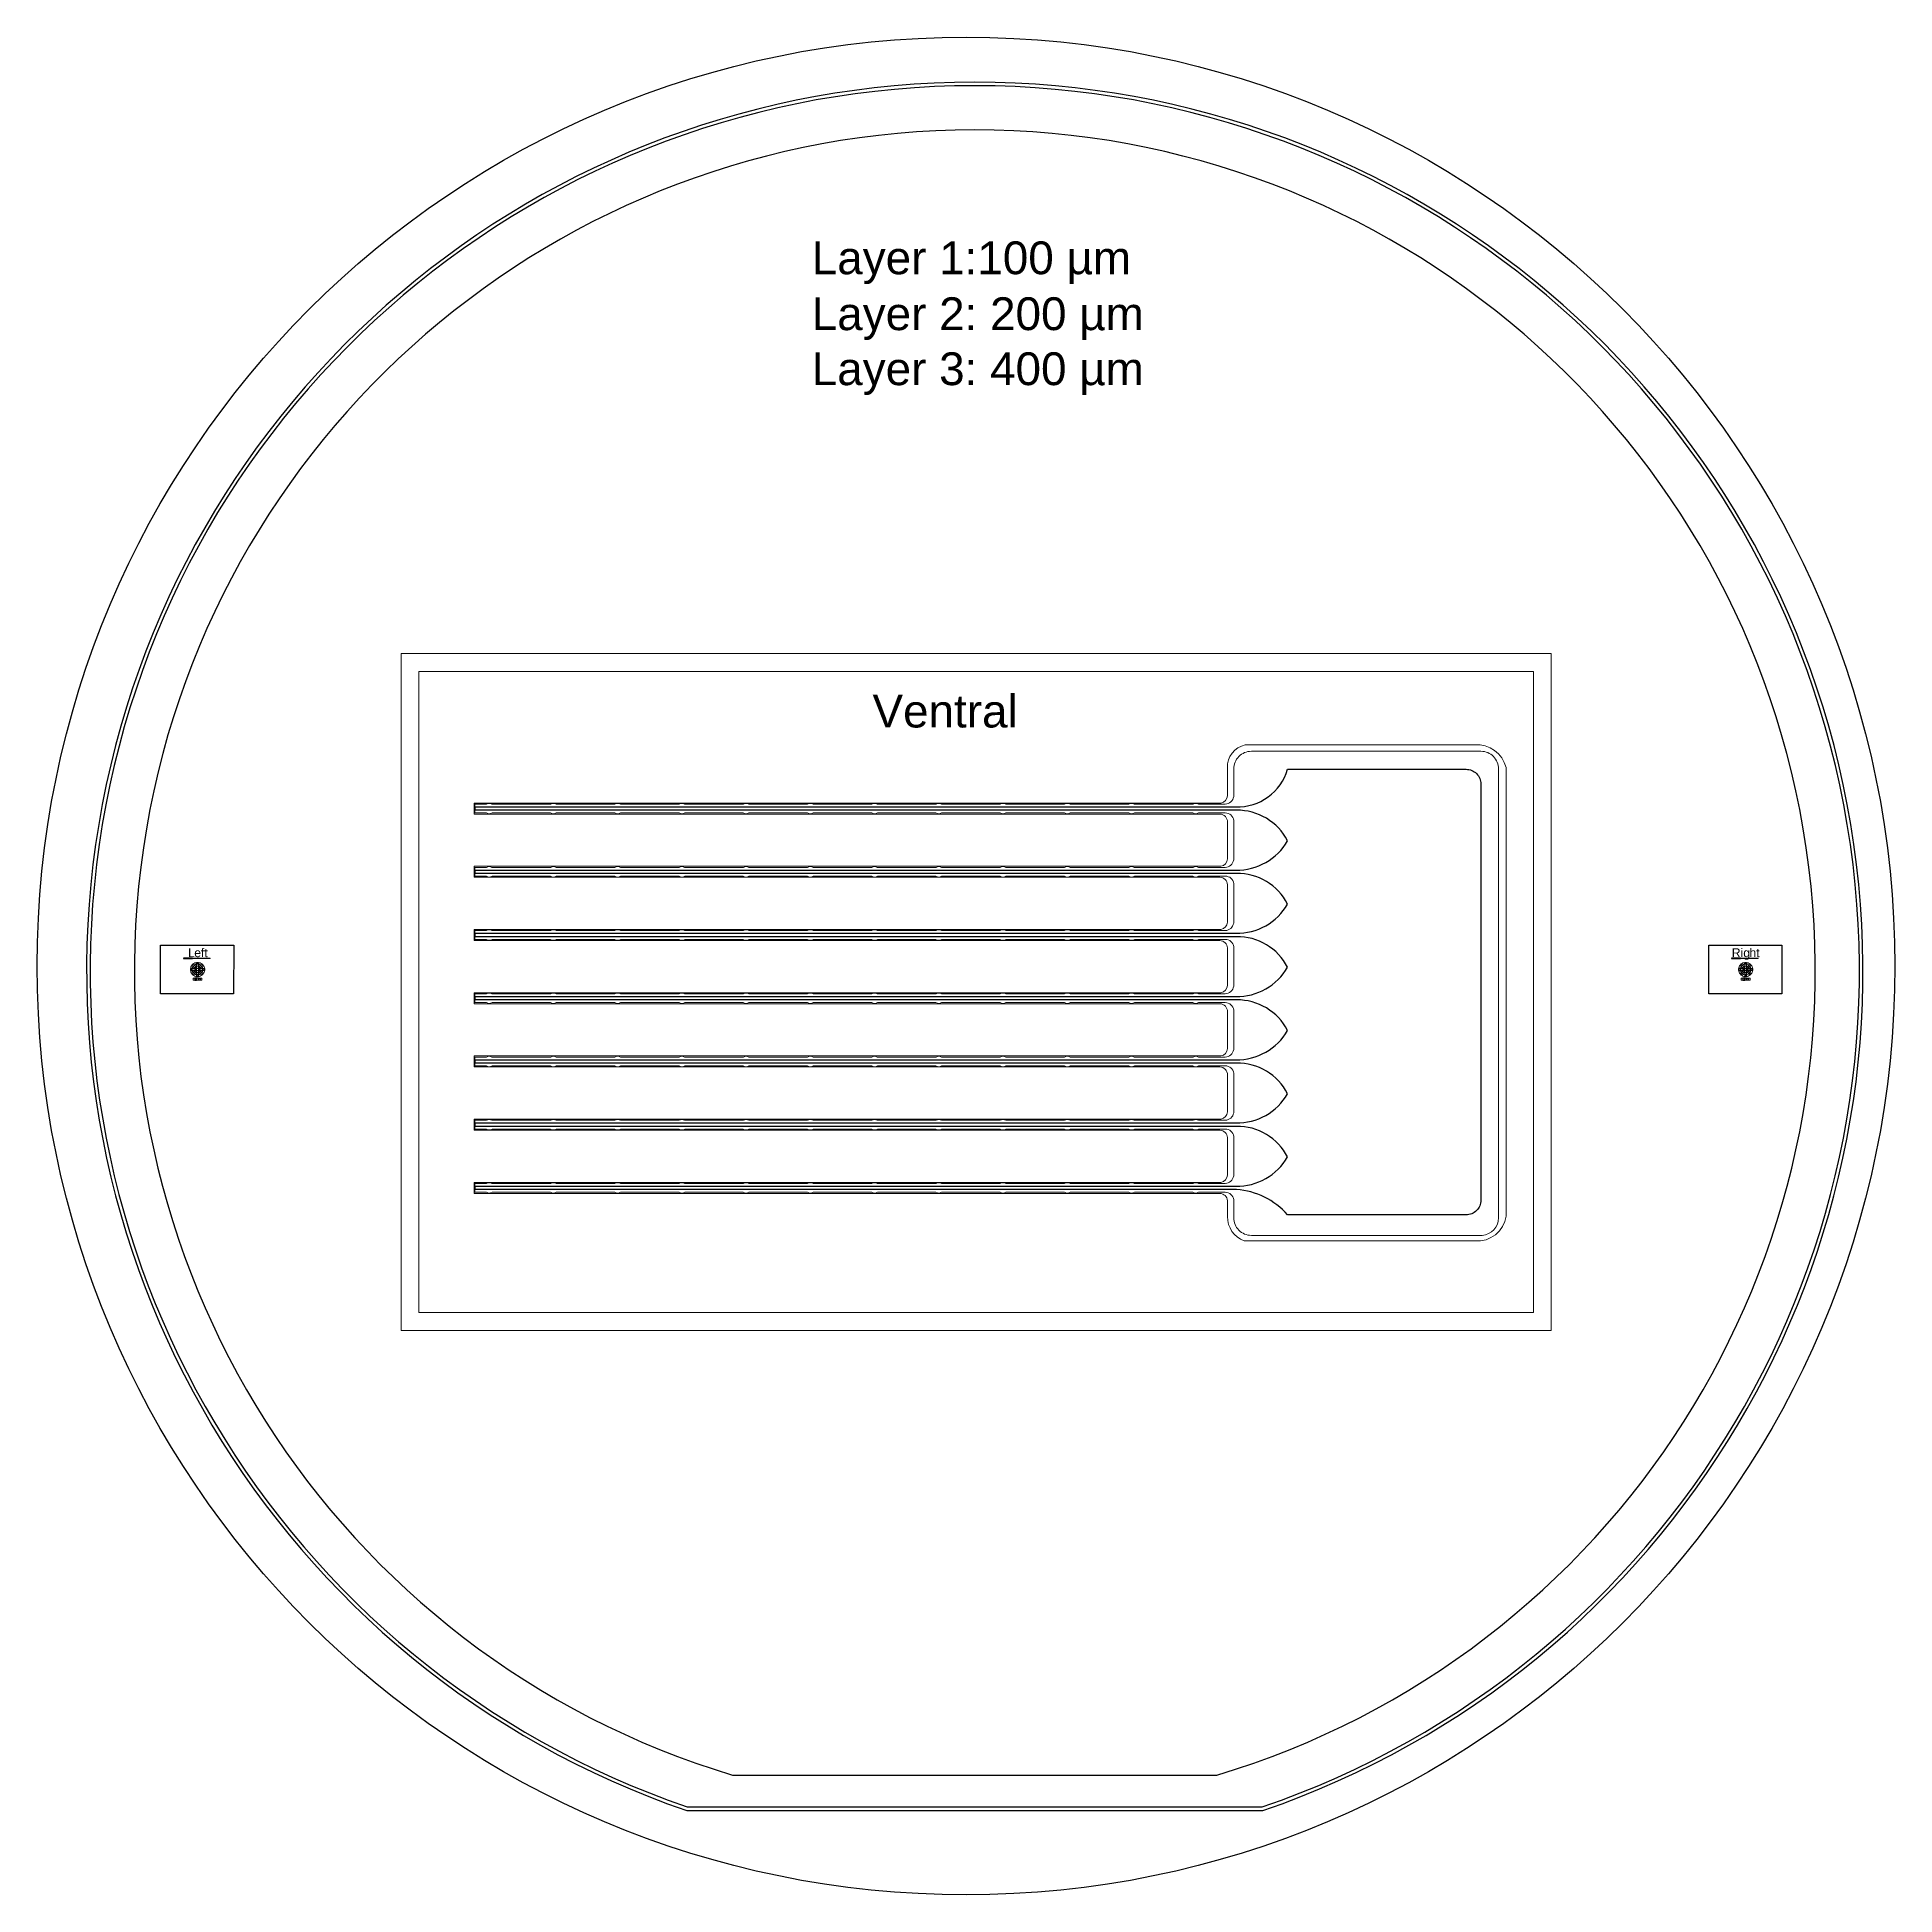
# Model space of a CAD drawing. Header units: inches. Extents: x -52997 to 52003, y -52254 to 52746.
import ezdxf

# ---------------------------------------------------------------- set-up
doc = ezdxf.new("R2010")
doc.units = ezdxf.units.IN
doc.header["$MEASUREMENT"] = 0
doc.layers.add('1', color=1, linetype='Continuous')
doc.layers.add('2', color=140, linetype='Continuous', lineweight=0)
doc.layers.add('3', color=90, linetype='Continuous', lineweight=0)
doc.styles.get("Standard").update_dxf_attribs({"font": 'Arial.ttf'})

msp = doc.modelspace()

# ---------------------------------------------------------------- linework, layer by layer
at = {"layer": '1'}
for points in [[(-16283, -47486), (0, -47486), (16283, -47486, 5.9991074)], [(-16250, -47286), (0, -47286), (16250, -47286, 5.9868124)], [(-13686, -45486), (0, -45486), (13686, -45486, 6.7943215)], [(17681, -3399, 0.2835946), (14788, -1671), (-28244, -1671), (-28244, -1480), (14756, -1480, 0.2722103), (17681, 175, 0.2835946), (14788, 1902), (-28244, 1902), (-28244, 2093), (14756, 2093, 0.2722103), (17681, 3748, 0.2835946), (14788, 5476), (-28244, 5476), (-28244, 5667), (14756, 5667, 0.2722103), (17681, 7322, 0.2835946), (14788, 9050), (-28244, 9050), (-28244, 9241), (14756, 9241, 0.3430785), (17681, 11364), (27768, 11364, -0.4142136), (28606, 10526), (28606, -12986, -0.4142291), (27768, -13824), (17681, -13823, 0.2006286), (14788, -12392), (-28244, -12392), (-28244, -12201), (14756, -12201, 0.2722103), (17681, -10546, 0.2835946), (14788, -8818), (-28244, -8818), (-28244, -8627), (14756, -8627, 0.2722103), (17681, -6972, 0.2835946), (14788, -5245), (-28244, -5245), (-28244, -5054), (14756, -5054, 0.2722103)]]:
    msp.add_lwpolyline(points, format="xyb", close=True, dxfattribs=at)
for points in [[(-46017, 1425), (-41888, 1425), (-41891, -1324), (-46017, -1324)], [(41483, 1425), (45612, 1425), (45609, -1324), (41483, -1324)], [(-44222, 686), (-44272, 686), (-44722, 686), (-44722, 666), (-44222, 666)], [(-44228, 97), (-44329, 97), (-44329, -3), (-44228, -3)], [(-44106, 292), (-44178, 363), (-44248, 293), (-44177, 221)], [(-43982, 343), (-43982, 444), (-43882, 444), (-43882, 343)], [(-43759, 292), (-43687, 363), (-43616, 293), (-43688, 221)], [(-43637, 97), (-43536, 97), (-43536, -3), (-43637, -3)], [(43278, 686), (43228, 686), (42778, 686), (42778, 666), (43278, 666)], [(43272, 97), (43171, 97), (43171, -3), (43272, -3)], [(43394, 292), (43322, 363), (43252, 293), (43323, 221)], [(43518, 343), (43518, 444), (43618, 444), (43618, 343)], [(43741, 292), (43813, 363), (43884, 293), (43812, 221)], [(43863, 97), (43964, 97), (43964, -3), (43863, -3)], [(-44177, -126), (-44248, -198), (-44178, -269), (-44106, -197)], [(-43982, -248), (-43982, -350), (-43882, -350), (-43882, -248)], [(-43759, -197), (-43687, -269), (-43616, -198), (-43688, -126)], [(43323, -126), (43252, -198), (43322, -269), (43394, -197)], [(43518, -248), (43518, -350), (43618, -350), (43618, -248)], [(43741, -197), (43813, -269), (43884, -198), (43812, -126)]]:
    msp.add_lwpolyline(points, close=True, dxfattribs=at)
at = {"layer": '1', "linetype": 'Continuous'}
for points in [[(-43982, -146), (-43982, -73), (-44034, -125, -0.1270167), (-44105, -54), (-44053, -3), (-43982, -3), (-43982, 97), (-44053, 97), (-44105, 149, -0.1270167), (-44034, 220), (-43982, 168), (-43982, 241, -0.1270167), (-43882, 241), (-43882, 168), (-43831, 220, -0.1270167), (-43760, 149), (-43812, 97), (-43882, 97), (-43882, -3), (-43812, -3), (-43760, -54, -0.1270167), (-43831, -125), (-43882, -73), (-43882, -146)], [(43518, -146), (43518, -73), (43466, -125, -0.1270167), (43395, -54), (43447, -3), (43518, -3), (43518, 97), (43447, 97), (43395, 149, -0.1270167), (43466, 220), (43518, 168), (43518, 241, -0.1270167), (43618, 241), (43618, 168), (43669, 220, -0.1270167), (43740, 149), (43688, 97), (43618, 97), (43618, -3), (43688, -3), (43740, -54, -0.1270167), (43669, -125), (43618, -73), (43618, -146)]]:
    msp.add_lwpolyline(points, format="xyb", close=True, dxfattribs=at)
for points in [[(-44082, -450), (-44082, -550), (-43982, -550), (-43982, -450)], [(-43782, -450), (-43782, -550), (-43882, -550), (-43882, -450)], [(43418, -450), (43418, -550), (43518, -550), (43518, -450)], [(43718, -450), (43718, -550), (43618, -550), (43618, -450)]]:
    msp.add_lwpolyline(points, close=True, dxfattribs=at)
at = {"layer": '1'}
msp.add_circle((-497, 246), 52500, dxfattribs=at)
at = {"layer": '2'}
for points in [[(-16283, -47486), (0, -47486), (16283, -47486, 5.9991074)], [(-16250, -47286), (0, -47286), (16250, -47286, 5.9868124)], [(-13686, -45486), (0, -45486), (13686, -45486, 6.7943215)]]:
    msp.add_lwpolyline(points, format="xyb", close=True, dxfattribs=at)
for points in [[(32577, 17900), (32577, -20347), (-32423, -20347), (-32423, 17900)], [(31577, 16900), (31577, -19347), (-31423, -19347), (-31423, 16900)], [(-46017, 1425), (-41888, 1425), (-41891, -1324), (-46017, -1324)], [(41483, 1425), (45612, 1425), (45609, -1324), (41483, -1324)], [(-43722, 686), (-43722, 666), (-44222, 666), (-44222, 686), (-43772, 686)], [(43778, 686), (43778, 666), (43278, 666), (43278, 686), (43728, 686)]]:
    msp.add_lwpolyline(points, close=True, dxfattribs=at)
for points in [[(-5504, -12546), (-2194, -12546, 0.2952153), (-1873, -12546), (1436, -12546, 0.2952153), (1757, -12546), (5067, -12546, 0.2952153), (5388, -12546), (8697, -12546, 0.2952153), (9018, -12546), (12328, -12546, 0.2952153), (12649, -12546), (14153, -12546, -0.3964481), (14632, -12964), (14632, -13979, 0.4142136), (15632, -14979), (28678, -14979, 0.3933979), (29608, -13979), (29608, 11380, 0.4142136), (28608, 12380), (15632, 12380, 0.4142136), (14632, 11380), (14632, 9819, -0.3595899), (14153, 9395), (12643, 9395, 0.2823792), (12334, 9395), (9012, 9395, 0.2823792), (8703, 9395), (5382, 9395, 0.2823792), (5073, 9395), (1751, 9395, 0.2823792), (1442, 9395), (-1879, 9395, 0.2823792), (-2188, 9395), (-5510, 9395, 0.2823792)], [(-5510, 9395, 0.2823792), (-5819, 9395), (-9140, 9395, 0.2823792), (-9450, 9395), (-12771, 9395, 0.2823792), (-13080, 9395), (-16402, 9395, 0.2823792), (-16711, 9395), (-20032, 9395, 0.2823792), (-20341, 9395), (-23663, 9395, 0.2823792), (-23972, 9395), (-27293, 9395, 0.2823792), (-27602, 9395), (-28266, 9395), (-28266, 8895), (-27608, 8895, 0.2952153), (-27287, 8895), (-23978, 8895, 0.2952153), (-23657, 8895), (-20347, 8895, 0.2952153), (-20026, 8895), (-16717, 8895, 0.2952153), (-16396, 8895), (-13086, 8895, 0.2952153), (-12765, 8895), (-9455, 8895, 0.2952153), (-9134, 8895), (-5825, 8895, 0.2952153)], [(-5825, 8895, 0.2952153), (-5504, 8895)], [(-5504, 8895), (-2194, 8895, 0.2952153), (-1873, 8895), (1436, 8895, 0.2952153), (1757, 8895), (5067, 8895, 0.2952153), (5388, 8895), (8697, 8895, 0.2952153), (9018, 8895), (12328, 8895, 0.2952153), (12649, 8895), (14153, 8895, -0.3964481), (14632, 8477), (14632, 6245, -0.3595899), (14153, 5822), (12643, 5822, 0.2823792), (12334, 5822), (9012, 5822, 0.2823792), (8703, 5822), (5382, 5822, 0.2823792), (5073, 5822), (1751, 5822, 0.2823792), (1442, 5822), (-1879, 5822, 0.2823792), (-2188, 5822), (-5510, 5822, 0.2823792), (-5819, 5822)], [(-5819, 5822), (-9140, 5822, 0.2823792), (-9450, 5822), (-12771, 5822, 0.2823792), (-13080, 5822), (-16402, 5822, 0.2823792), (-16711, 5822), (-20032, 5822, 0.2823792), (-20341, 5822), (-23663, 5822, 0.2823792), (-23972, 5822), (-27293, 5822, 0.2823792), (-27602, 5822), (-28266, 5822), (-28266, 5322), (-27608, 5322, 0.2952153), (-27287, 5322), (-23978, 5322, 0.2952153), (-23657, 5322), (-20347, 5322, 0.2952153), (-20026, 5322), (-16717, 5322, 0.2952153), (-16396, 5322), (-13086, 5322, 0.2952153), (-12765, 5322), (-9455, 5322, 0.2952153), (-9134, 5322), (-5825, 5322, 0.2952153)], [(-5825, 5322, 0.2952153), (-5504, 5322)], [(-5504, 5322), (-2194, 5322, 0.2952153), (-1873, 5322), (1436, 5322, 0.2952153), (1757, 5322), (5067, 5322, 0.2952153), (5388, 5322), (8697, 5322, 0.2952153), (9018, 5322), (12328, 5322, 0.2952153), (12649, 5322), (14153, 5322, -0.3964481), (14632, 4904), (14632, 2671, -0.3595899), (14153, 2248), (12643, 2248, 0.2823792), (12334, 2248), (9012, 2248, 0.2823792), (8703, 2248), (5382, 2248, 0.2823792), (5073, 2248), (1751, 2248, 0.2823792), (1442, 2248), (-1879, 2248, 0.2823792), (-2188, 2248), (-5510, 2248, 0.2823792), (-5819, 2248)], [(-5819, 2248), (-9140, 2248, 0.2823792), (-9450, 2248), (-12771, 2248, 0.2823792), (-13080, 2248), (-16402, 2248, 0.2823792), (-16711, 2248), (-20032, 2248, 0.2823792), (-20341, 2248), (-23663, 2248, 0.2823792), (-23972, 2248), (-27293, 2248, 0.2823792), (-27602, 2248), (-28266, 2248), (-28266, 1748), (-27608, 1748, 0.2952153), (-27287, 1748), (-23978, 1748, 0.2952153), (-23657, 1748), (-20347, 1748, 0.2952153), (-20026, 1748), (-16717, 1748, 0.2952153), (-16396, 1748), (-13086, 1748, 0.2952153), (-12765, 1748), (-9455, 1748, 0.2952153), (-9134, 1748), (-5825, 1748, 0.2952153)], [(-5825, 1748, 0.2952153), (-5504, 1748)], [(-5504, 1748), (-2194, 1748, 0.2952153), (-1873, 1748), (1436, 1748, 0.2952153), (1757, 1748), (5067, 1748, 0.2952153), (5388, 1748), (8697, 1748, 0.2952153), (9018, 1748), (12328, 1748, 0.2952153), (12649, 1748), (14153, 1748, -0.3964481), (14632, 1330), (14632, -902, -0.3595899), (14153, -1326), (12643, -1326, 0.2823792), (12334, -1326), (9012, -1326, 0.2823792), (8703, -1326), (5382, -1326, 0.2823792), (5073, -1326), (1751, -1326, 0.2823792), (1442, -1326), (-1879, -1326, 0.2823792), (-2188, -1326), (-5510, -1326, 0.2823792)], [(-5510, -1326, 0.2823792), (-5819, -1326), (-9140, -1326, 0.2823792), (-9450, -1326), (-12771, -1326, 0.2823792), (-13080, -1326), (-16402, -1326, 0.2823792), (-16711, -1326), (-20032, -1326, 0.2823792), (-20341, -1326), (-23663, -1326, 0.2823792), (-23972, -1326), (-27293, -1326, 0.2823792), (-27602, -1326), (-28266, -1326), (-28266, -1826), (-27608, -1826, 0.2952153), (-27287, -1826), (-23978, -1826, 0.2952153), (-23657, -1826), (-20347, -1826, 0.2952153), (-20026, -1826), (-16717, -1826, 0.2952153), (-16396, -1826), (-13086, -1826, 0.2952153), (-12765, -1826), (-9455, -1826, 0.2952153), (-9134, -1826), (-5825, -1826, 0.2952153)], [(-5825, -1826, 0.2952153), (-5504, -1826)], [(-5504, -1826), (-2194, -1826, 0.2952153), (-1873, -1826), (1436, -1826, 0.2952153), (1757, -1826), (5067, -1826, 0.2952153), (5388, -1826), (8697, -1826, 0.2952153), (9018, -1826), (12328, -1826, 0.2952153), (12649, -1826), (14153, -1826, -0.3964481), (14632, -2244), (14632, -4476, -0.3595899), (14153, -4899), (12643, -4899, 0.2823792), (12334, -4899), (9012, -4899, 0.2823792), (8703, -4899), (5382, -4899, 0.2823792), (5073, -4899), (1751, -4899, 0.2823792), (1442, -4899), (-1879, -4899, 0.2823792), (-2188, -4899), (-5510, -4899, 0.2823792), (-5819, -4899)], [(-5819, -4899), (-9140, -4899, 0.2823792), (-9450, -4899), (-12771, -4899, 0.2823792), (-13080, -4899), (-16402, -4899, 0.2823792), (-16711, -4899), (-20032, -4899, 0.2823792), (-20341, -4899), (-23663, -4899, 0.2823792), (-23972, -4899), (-27293, -4899, 0.2823792), (-27602, -4899), (-28266, -4899), (-28266, -5399), (-27608, -5399, 0.2952153), (-27287, -5399), (-23978, -5399, 0.2952153), (-23657, -5399), (-20347, -5399, 0.2952153), (-20026, -5399), (-16717, -5399, 0.2952153), (-16396, -5399), (-13086, -5399, 0.2952153), (-12765, -5399), (-9455, -5399, 0.2952153), (-9134, -5399), (-5825, -5399, 0.2952153)], [(-5825, -5399, 0.2952153), (-5504, -5399)], [(-5504, -5399), (-2194, -5399, 0.2952153), (-1873, -5399), (1436, -5399, 0.2952153), (1757, -5399), (5067, -5399, 0.2952153), (5388, -5399), (8697, -5399, 0.2952153), (9018, -5399), (12328, -5399, 0.2952153), (12649, -5399), (14153, -5399, -0.3964481), (14632, -5817), (14632, -8049, -0.3595899), (14153, -8473), (12643, -8473, 0.2823792), (12334, -8473), (9012, -8473, 0.2823792), (8703, -8473), (5382, -8473, 0.2823792), (5073, -8473), (1751, -8473, 0.2823792), (1442, -8473), (-1879, -8473, 0.2823792), (-2188, -8473), (-5510, -8473, 0.2823792)], [(-5510, -8473, 0.2823792), (-5819, -8473), (-9140, -8473, 0.2823792), (-9450, -8473), (-12771, -8473, 0.2823792), (-13080, -8473), (-16402, -8473, 0.2823792), (-16711, -8473), (-20032, -8473, 0.2823792), (-20341, -8473), (-23663, -8473, 0.2823792), (-23972, -8473), (-27293, -8473, 0.2823792), (-27602, -8473), (-28266, -8473), (-28266, -8973), (-27608, -8973, 0.2952153), (-27287, -8973), (-23978, -8973, 0.2952153), (-23657, -8973), (-20347, -8973, 0.2952153), (-20026, -8973), (-16717, -8973, 0.2952153), (-16396, -8973), (-13086, -8973, 0.2952153), (-12765, -8973), (-9455, -8973, 0.2952153), (-9134, -8973), (-5825, -8973, 0.2952153)], [(-5825, -8973, 0.2952153), (-5504, -8973)], [(-5504, -8973), (-2194, -8973, 0.2952153), (-1873, -8973), (1436, -8973, 0.2952153), (1757, -8973), (5067, -8973, 0.2952153), (5388, -8973), (8697, -8973, 0.2952153), (9018, -8973), (12328, -8973, 0.2952153), (12649, -8973), (14153, -8973, -0.3964481), (14632, -9391), (14632, -11623, -0.3595899), (14153, -12046), (12643, -12046, 0.2823792), (12334, -12046), (9012, -12046, 0.2823792), (8703, -12046), (5382, -12046, 0.2823792), (5073, -12046), (1751, -12046, 0.2823792), (1442, -12046), (-1879, -12046, 0.2823792), (-2188, -12046), (-5510, -12046, 0.2823792), (-5819, -12046)], [(-5819, -12046), (-9140, -12046, 0.2823792), (-9450, -12046), (-12771, -12046, 0.2823792), (-13080, -12046), (-16402, -12046, 0.2823792), (-16711, -12046), (-20032, -12046, 0.2823792), (-20341, -12046), (-23663, -12046, 0.2823792), (-23972, -12046), (-27293, -12046, 0.2823792), (-27602, -12046), (-28266, -12046), (-28266, -12546), (-27608, -12546, 0.2952153), (-27287, -12546), (-23978, -12546, 0.2952153), (-23657, -12546), (-20347, -12546, 0.2952153), (-20026, -12546), (-16717, -12546, 0.2952153), (-16396, -12546), (-13086, -12546, 0.2952153), (-12765, -12546), (-9455, -12546, 0.2952153), (-9134, -12546), (-5825, -12546, 0.2952153)], [(-5825, -12546, 0.2952153), (-5504, -12546)]]:
    msp.add_lwpolyline(points, format="xyb", dxfattribs=at)
at = {"layer": '2', "linetype": 'Continuous'}
for points in [[(-44228, 97, -0.1131041), (-44177, 221), (-44105, 149, 0.070124), (-44126, 97)], [(-44106, 292), (-44034, 220, -0.070124), (-43982, 241), (-43982, 343, 0.1131041)], [(-44053, 97), (-43982, 97), (-43982, 168), (-44034, 220, 0.1270167), (-44105, 149)], [(-43882, 241), (-43882, 343, -0.1131041), (-43759, 292), (-43831, 220, 0.070124)], [(-43882, 168), (-43882, 97), (-43812, 97), (-43760, 149, 0.1270167), (-43831, 220)], [(-43760, 149), (-43688, 221, -0.1131041), (-43637, 97), (-43739, 97, 0.070124)], [(43272, 97, -0.1131041), (43323, 221), (43395, 149, 0.070124), (43374, 97)], [(43394, 292), (43466, 220, -0.070124), (43518, 241), (43518, 343, 0.1131041)], [(43447, 97), (43518, 97), (43518, 168), (43466, 220, 0.1270167), (43395, 149)], [(43618, 241), (43618, 343, -0.1131041), (43741, 292), (43669, 220, 0.070124)], [(43618, 168), (43618, 97), (43688, 97), (43740, 149, 0.1270167), (43669, 220)], [(43740, 149), (43812, 221, -0.1131041), (43863, 97), (43761, 97, 0.070124)], [(-44177, -126, -0.1131041), (-44228, -3), (-44126, -3, 0.070124), (-44105, -54)], [(-44106, -197), (-44034, -125, 0.070124), (-43982, -146), (-43982, -248, -0.1131041)], [(-43982, -73), (-44034, -125, -0.1270167), (-44105, -54), (-44053, -3), (-43982, -3)], [(-43812, -3), (-43882, -3), (-43882, -73), (-43831, -125, 0.1270167), (-43760, -54)], [(-43882, -248), (-43882, -146, 0.070124), (-43831, -125), (-43759, -197, -0.1131041)], [(-43688, -126), (-43760, -54, 0.070124), (-43739, -3), (-43637, -3, -0.1131041)], [(43323, -126, -0.1131041), (43272, -3), (43374, -3, 0.070124), (43395, -54)], [(43394, -197), (43466, -125, 0.070124), (43518, -146), (43518, -248, -0.1131041)], [(43518, -73), (43466, -125, -0.1270167), (43395, -54), (43447, -3), (43518, -3)], [(43688, -3), (43618, -3), (43618, -73), (43669, -125, 0.1270167), (43740, -54)], [(43618, -248), (43618, -146, 0.070124), (43669, -125), (43741, -197, -0.1131041)], [(43812, -126), (43740, -54, 0.070124), (43761, -3), (43863, -3, -0.1131041)]]:
    msp.add_lwpolyline(points, format="xyb", close=True, dxfattribs=at)
for points in [[(-43982, -3), (-43882, -3), (-43882, 97), (-43982, 97)], [(43518, -3), (43618, -3), (43618, 97), (43518, 97)], [(-43982, -450), (-43882, -450), (-43882, -550), (-43982, -550)], [(43518, -450), (43618, -450), (43618, -550), (43518, -550)]]:
    msp.add_lwpolyline(points, close=True, dxfattribs=at)
at = {"layer": '2'}
msp.add_circle((-497, 246), 52500, dxfattribs=at)
at = {"layer": '3'}
for points in [[(-16283, -47486), (0, -47486), (16283, -47486, 5.9991074)], [(-16283, -47486), (0, -47486), (16283, -47486, 5.9991074)], [(-16250, -47286), (0, -47286), (16250, -47286, 5.9868124)], [(-16250, -47286), (0, -47286), (16250, -47286, 5.9868124)], [(-13686, -45486), (0, -45486), (13686, -45486, 6.7943215)], [(-13686, -45486), (0, -45486), (13686, -45486, 6.7943215)], [(14281, -13026, 0.3989321), (13847, -12608), (-28299, -12608), (-28299, -11986), (13912, -11986, 0.3531459), (14281, -11568), (14281, -9453, 0.3989321), (13847, -9034), (-28299, -9034), (-28299, -8412), (13912, -8412, 0.3531459), (14281, -7995), (14281, -5918, 0.4247241), (13847, -5461), (-28299, -5461), (-28299, -4839), (13912, -4839, 0.3531459), (14281, -4421), (14281, -2344, 0.4247241), (13847, -1887), (-28299, -1887), (-28299, -1265), (13912, -1265, 0.3531459), (14281, -848), (14281, 1268, 0.3989321), (13847, 1686), (-28299, 1686), (-28299, 2309), (13912, 2309, 0.3531459), (14281, 2726), (14281, 4842, 0.3989321), (13847, 5260), (-28299, 5260), (-28299, 5882), (13912, 5882, 0.3531459), (14281, 6300), (14281, 8377, 0.4247241), (13847, 8834), (-28299, 8834), (-28299, 9456), (13912, 9456, 0.3531459), (14281, 9873), (14281, 11444, -0.3698326), (15286, 12744), (28261, 12744, -0.3629812), (30030, 11469), (30030, -13891, -0.3991795), (28271, -15292), (15224, -15292, -0.3134304), (14281, -13915)]]:
    msp.add_lwpolyline(points, format="xyb", close=True, dxfattribs=at)
for points in [[(-46017, 1425), (-41888, 1425), (-41891, -1324), (-46017, -1324)], [(41483, 1425), (45612, 1425), (45609, -1324), (41483, -1324)], [(-44126, -3), (-44126, 97), (-44053, 97), (-44053, -3)], [(-43982, 343), (-43982, -248), (-43882, -248), (-43882, 343)], [(-43812, -3), (-43812, 97), (-43739, 97), (-43739, -3)], [(-43722, 666), (-43222, 666), (-43222, 686), (-43722, 686)], [(43374, -3), (43374, 97), (43447, 97), (43447, -3)], [(43518, 343), (43518, -248), (43618, -248), (43618, 343)], [(43688, -3), (43688, 97), (43761, 97), (43761, -3)], [(43778, 666), (44278, 666), (44278, 686), (43778, 686)]]:
    msp.add_lwpolyline(points, close=True, dxfattribs=at)
at = {"layer": '3', "linetype": 'Continuous'}
for points in [[(-44248, 293), (-44177, 221, 0.1131041), (-44228, 97), (-44329, 97, -0.1344878)], [(-43982, 444), (-43982, 343, 0.1131041), (-44106, 292), (-44178, 363, -0.1344878)], [(-43687, 363), (-43759, 292, 0.1131041), (-43882, 343), (-43882, 444, -0.1344878)], [(-43536, 97), (-43637, 97, 0.1131041), (-43688, 221), (-43616, 293, -0.1344878)], [(43252, 293), (43323, 221, 0.1131041), (43272, 97), (43171, 97, -0.1344878)], [(43518, 444), (43518, 343, 0.1131041), (43394, 292), (43322, 363, -0.1344878)], [(43813, 363), (43741, 292, 0.1131041), (43618, 343), (43618, 444, -0.1344878)], [(43964, 97), (43863, 97, 0.1131041), (43812, 221), (43884, 293, -0.1344878)], [(-44329, -3), (-44228, -3, 0.1131041), (-44177, -126), (-44248, -198, -0.1344878)], [(-44178, -269), (-44106, -197, 0.1131041), (-43982, -248), (-43982, -350, -0.1344878)], [(-43882, -350), (-43882, -248, 0.1131041), (-43759, -197), (-43687, -269, -0.1344878)], [(-43616, -198), (-43688, -126, 0.1131041), (-43637, -3), (-43536, -3, -0.1344878)], [(43171, -3), (43272, -3, 0.1131041), (43323, -126), (43252, -198, -0.1344878)], [(43322, -269), (43394, -197, 0.1131041), (43518, -248), (43518, -350, -0.1344878)], [(43618, -350), (43618, -248, 0.1131041), (43741, -197), (43813, -269, -0.1344878)], [(43884, -198), (43812, -126, 0.1131041), (43863, -3), (43964, -3, -0.1344878)]]:
    msp.add_lwpolyline(points, format="xyb", close=True, dxfattribs=at)
for points in [[(-44182, -450), (-44182, -550), (-44082, -550), (-44082, -450)], [(-43682, -450), (-43682, -550), (-43782, -550), (-43782, -450)], [(43318, -450), (43318, -550), (43418, -550), (43418, -450)], [(43818, -450), (43818, -550), (43718, -550), (43718, -450)]]:
    msp.add_lwpolyline(points, close=True, dxfattribs=at)
at = {"layer": '3'}
msp.add_circle((-497, 246), 52500, dxfattribs=at)
msp.add_circle((-497, 246), 52500, dxfattribs=at)

# ---------------------------------------------------------------- texts
at = {"layer": '1'}
msp.add_text('Layer 3: 400 µm', height=1854.01, dxfattribs=at).set_placement((-9214, 33077))
at = {"layer": '1', "char_height": 500, "attachment_point": 1}
for s, insert in [('L', (-44470, 1246)), ('R', (42780, 1246))]:
    msp.add_mtext_dynamic_manual_height_columns(s, width=961.43, gutter_width=1, heights=[0], dxfattribs=dict(at, insert=insert))
at = {"layer": '2'}
msp.add_text('Layer 2: 200 µm', height=1854.01, dxfattribs=at).set_placement((-9214, 36187))
at = {"layer": '2', "char_height": 500, "attachment_point": 1}
for s, insert in [('e', (-44120, 1246)), ('ig', (43280, 1246))]:
    msp.add_mtext_dynamic_manual_height_columns(s, width=961.43, gutter_width=1, heights=[0], dxfattribs=dict(at, insert=insert))
at = {"layer": '3'}
for s, height, p in [('Layer 1:100 µm', 1854.01, (-9214, 39346)), ('Ventral', 1854, (-5781, 13727))]:
    msp.add_text(s, height=height, dxfattribs=at).set_placement(p)
at = {"layer": '3', "char_height": 500, "attachment_point": 1}
for s, insert in [('ft', (-43745, 1246)), ('ht', (43780, 1246))]:
    msp.add_mtext_dynamic_manual_height_columns(s, width=961.43, gutter_width=1, heights=[0], dxfattribs=dict(at, insert=insert))

doc.saveas('drawing.dxf')
